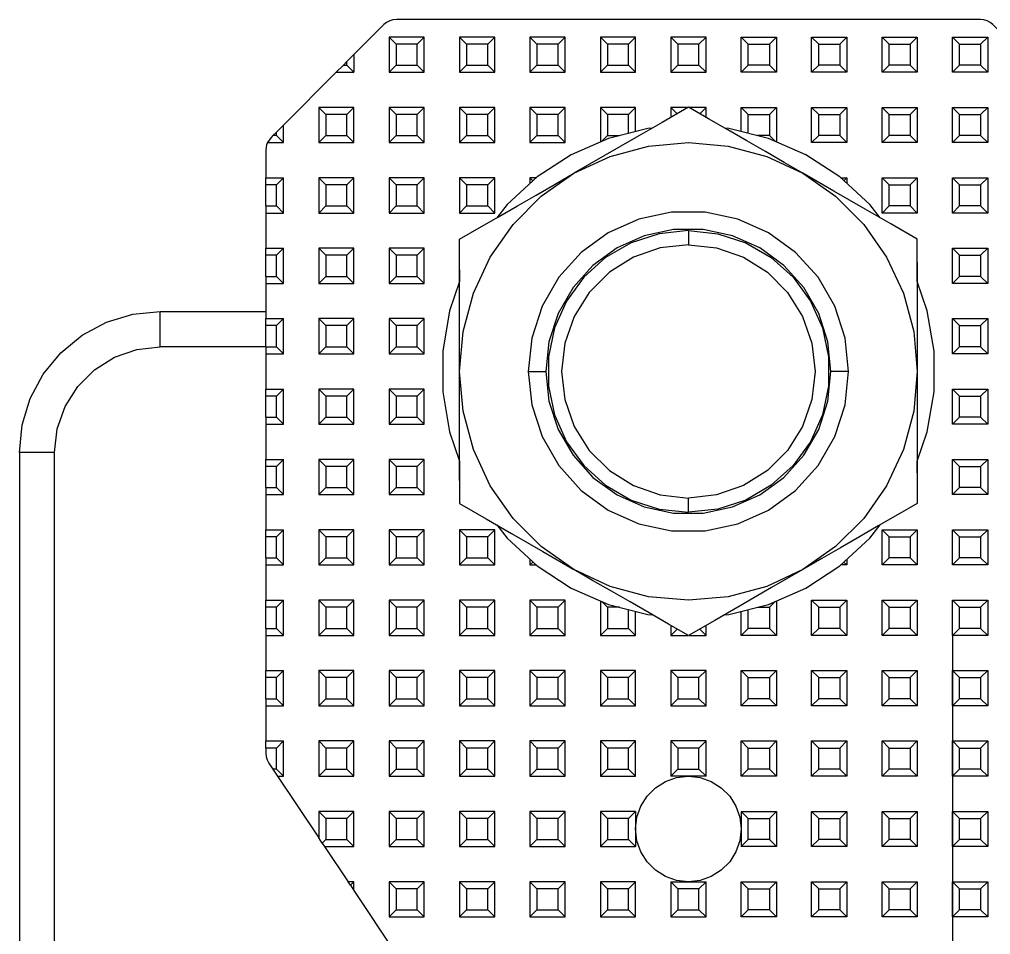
# Model space of a CAD drawing. Header units: millimetres. Extents: x 0 to 125, y 0 to 180.
# Drawn here: x 2.65 to 30.23, y 150.9 to 176.9 of the extents above; entities that cross this region are included whole.
import ezdxf

# ---------------------------------------------------------------- set-up
doc = ezdxf.new("R2010")
doc.units = ezdxf.units.MM

# ---------------------------------------------------------------- blocks, each defined once
blk = doc.blocks.new('CHINT_7200accf6e0c55f6a13e2ec68f27ea84_FACE_0')
at = {"color": 141, "linetype": 'Continuous', "true_color": 0x40d9ff}
for p, q in [((13.35, 176.2), (13.15, 176.4)), ((14.15, 176.4), (13.15, 176.4)), ((13.15, 176.4), (13.15, 175.4)), ((13.95, 176.2), (14.15, 176.4)), ((14.15, 175.4), (14.15, 176.4)), ((15.35, 176.2), (15.15, 176.4)), ((16.15, 176.4), (15.15, 176.4)), ((15.15, 176.4), (15.15, 175.4)), ((15.95, 176.2), (16.15, 176.4)), ((16.15, 175.4), (16.15, 176.4)), ((17.35, 176.2), (17.15, 176.4)), ((18.15, 176.4), (17.15, 176.4)), ((17.15, 176.4), (17.15, 175.4)), ((17.95, 176.2), (18.15, 176.4)), ((18.15, 175.4), (18.15, 176.4)), ((19.35, 176.2), (19.15, 176.4)), ((20.15, 176.4), (19.15, 176.4)), ((19.15, 176.4), (19.15, 175.4)), ((19.95, 176.2), (20.15, 176.4)), ((20.15, 175.4), (20.15, 176.4)), ((21.35, 176.2), (21.15, 176.4)), ((22.15, 176.4), (21.15, 176.4)), ((21.15, 176.4), (21.15, 175.4)), ((21.95, 176.2), (22.15, 176.4)), ((22.15, 175.4), (22.15, 176.4)), ((23.35, 176.2), (23.15, 176.4)), ((23.15, 175.4), (23.15, 176.4)), ((23.15, 176.4), (24.15, 176.4)), ((23.95, 176.2), (24.15, 176.4)), ((24.15, 176.4), (24.15, 175.4)), ((25.35, 176.2), (25.15, 176.4)), ((25.15, 175.4), (25.15, 176.4)), ((25.15, 176.4), (26.15, 176.4)), ((25.95, 176.2), (26.15, 176.4)), ((26.15, 176.4), (26.15, 175.4)), ((27.35, 176.2), (27.15, 176.4)), ((27.15, 175.4), (27.15, 176.4)), ((27.15, 176.4), (28.15, 176.4)), ((27.95, 176.2), (28.15, 176.4)), ((28.15, 176.4), (28.15, 175.4)), ((29.35, 176.2), (29.15, 176.4)), ((29.15, 175.4), (29.15, 176.4)), ((29.15, 176.4), (30.15, 176.4)), ((29.95, 176.2), (30.15, 176.4)), ((30.15, 176.4), (30.15, 175.4)), ((13.95, 176.2), (13.35, 176.2)), ((13.35, 176.2), (13.35, 175.6)), ((13.95, 175.6), (13.95, 176.2)), ((15.95, 176.2), (15.35, 176.2)), ((15.35, 176.2), (15.35, 175.6)), ((15.95, 175.6), (15.95, 176.2)), ((17.95, 176.2), (17.35, 176.2)), ((17.35, 176.2), (17.35, 175.6)), ((17.95, 175.6), (17.95, 176.2)), ((19.95, 176.2), (19.35, 176.2)), ((19.35, 176.2), (19.35, 175.6)), ((19.95, 175.6), (19.95, 176.2)), ((21.95, 176.2), (21.35, 176.2)), ((21.35, 176.2), (21.35, 175.6)), ((21.95, 175.6), (21.95, 176.2)), ((23.35, 175.6), (23.35, 176.2)), ((23.35, 176.2), (23.95, 176.2)), ((23.95, 176.2), (23.95, 175.6)), ((25.35, 175.6), (25.35, 176.2)), ((25.35, 176.2), (25.95, 176.2)), ((25.95, 176.2), (25.95, 175.6)), ((27.35, 175.6), (27.35, 176.2)), ((27.35, 176.2), (27.95, 176.2)), ((27.95, 176.2), (27.95, 175.6)), ((29.35, 175.6), (29.35, 176.2)), ((29.35, 176.2), (29.95, 176.2)), ((29.95, 176.2), (29.95, 175.6)), ((11.95, 175.7), (11.85, 175.6)), ((11.95, 175.6), (11.95, 175.7)), ((11.85, 175.6), (11.65, 175.4)), ((11.85, 175.6), (11.95, 175.6)), ((11.95, 175.6), (12.15, 175.4)), ((13.35, 175.6), (13.15, 175.4)), ((13.35, 175.6), (13.95, 175.6)), ((13.95, 175.6), (14.15, 175.4)), ((15.35, 175.6), (15.15, 175.4)), ((15.35, 175.6), (15.95, 175.6)), ((15.95, 175.6), (16.15, 175.4)), ((17.35, 175.6), (17.15, 175.4)), ((17.35, 175.6), (17.95, 175.6)), ((17.95, 175.6), (18.15, 175.4)), ((19.35, 175.6), (19.15, 175.4)), ((19.35, 175.6), (19.95, 175.6)), ((19.95, 175.6), (20.15, 175.4)), ((21.35, 175.6), (21.15, 175.4)), ((21.35, 175.6), (21.95, 175.6)), ((21.95, 175.6), (22.15, 175.4)), ((23.35, 175.6), (23.15, 175.4)), ((23.95, 175.6), (23.35, 175.6)), ((23.95, 175.6), (24.15, 175.4)), ((25.35, 175.6), (25.15, 175.4)), ((25.95, 175.6), (25.35, 175.6)), ((25.95, 175.6), (26.15, 175.4)), ((27.35, 175.6), (27.15, 175.4)), ((27.95, 175.6), (27.35, 175.6)), ((27.95, 175.6), (28.15, 175.4)), ((29.35, 175.6), (29.15, 175.4)), ((29.95, 175.6), (29.35, 175.6)), ((29.95, 175.6), (30.15, 175.4)), ((11.65, 175.4), (10.15, 173.9)), ((11.65, 175.4), (12.15, 175.4)), ((13.15, 175.4), (14.15, 175.4)), ((15.15, 175.4), (16.15, 175.4)), ((17.15, 175.4), (18.15, 175.4)), ((19.15, 175.4), (20.15, 175.4)), ((21.15, 175.4), (22.15, 175.4)), ((24.15, 175.4), (23.15, 175.4)), ((26.15, 175.4), (25.15, 175.4)), ((28.15, 175.4), (27.15, 175.4)), ((30.15, 175.4), (29.15, 175.4)), ((11.35, 174.2), (11.15, 174.4)), ((12.15, 174.4), (11.15, 174.4)), ((11.15, 174.4), (11.15, 173.4)), ((11.95, 174.2), (12.15, 174.4)), ((12.15, 173.4), (12.15, 174.4)), ((13.35, 174.2), (13.15, 174.4)), ((14.15, 174.4), (13.15, 174.4)), ((13.15, 174.4), (13.15, 173.4)), ((13.95, 174.2), (14.15, 174.4)), ((14.15, 173.4), (14.15, 174.4)), ((15.35, 174.2), (15.15, 174.4)), ((16.15, 174.4), (15.15, 174.4)), ((15.15, 174.4), (15.15, 173.4)), ((15.95, 174.2), (16.15, 174.4)), ((16.15, 173.4), (16.15, 174.4)), ((17.35, 174.2), (17.15, 174.4)), ((18.15, 174.4), (17.15, 174.4)), ((17.15, 174.4), (17.15, 173.4)), ((17.95, 174.2), (18.15, 174.4)), ((18.15, 173.4), (18.15, 174.4)), ((19.35, 174.2), (19.15, 174.4)), ((20.15, 174.4), (19.15, 174.4)), ((19.15, 174.4), (19.15, 173.421)), ((19.95, 174.2), (20.15, 174.4)), ((20.15, 173.716), (20.15, 174.4)), ((21.329, 174.221), (21.15, 174.4)), ((21.64, 174.4), (21.15, 174.4)), ((21.15, 174.4), (21.15, 174.117)), ((22.15, 174.4), (21.66, 174.4)), ((21.971, 174.221), (22.15, 174.4)), ((22.15, 174.117), (22.15, 174.4)), ((23.35, 174.2), (23.15, 174.4)), ((23.15, 173.716), (23.15, 174.4)), ((23.15, 174.4), (24.15, 174.4)), ((23.95, 174.2), (24.15, 174.4)), ((24.15, 174.4), (24.15, 173.421)), ((25.35, 174.2), (25.15, 174.4)), ((25.15, 173.4), (25.15, 174.4)), ((25.15, 174.4), (26.15, 174.4)), ((25.95, 174.2), (26.15, 174.4)), ((26.15, 174.4), (26.15, 173.4)), ((27.35, 174.2), (27.15, 174.4)), ((27.15, 173.4), (27.15, 174.4)), ((27.15, 174.4), (28.15, 174.4)), ((27.95, 174.2), (28.15, 174.4)), ((28.15, 174.4), (28.15, 173.4)), ((29.35, 174.2), (29.15, 174.4)), ((29.15, 173.4), (29.15, 174.4)), ((29.15, 174.4), (30.15, 174.4)), ((29.95, 174.2), (30.15, 174.4)), ((30.15, 174.4), (30.15, 173.4)), ((11.95, 174.2), (11.35, 174.2)), ((11.35, 174.2), (11.35, 173.6)), ((11.95, 173.6), (11.95, 174.2)), ((13.95, 174.2), (13.35, 174.2)), ((13.35, 174.2), (13.35, 173.6)), ((13.95, 173.6), (13.95, 174.2)), ((15.95, 174.2), (15.35, 174.2)), ((15.35, 174.2), (15.35, 173.6)), ((15.95, 173.6), (15.95, 174.2)), ((17.95, 174.2), (17.35, 174.2)), ((17.35, 174.2), (17.35, 173.6)), ((17.95, 173.6), (17.95, 174.2)), ((19.95, 174.2), (19.35, 174.2)), ((19.35, 174.2), (19.35, 173.6)), ((19.95, 173.666), (19.95, 174.2)), ((23.35, 173.666), (23.35, 174.2)), ((23.35, 174.2), (23.95, 174.2)), ((23.95, 174.2), (23.95, 173.6)), ((25.35, 173.6), (25.35, 174.2)), ((25.35, 174.2), (25.95, 174.2)), ((25.95, 174.2), (25.95, 173.6)), ((27.35, 173.6), (27.35, 174.2)), ((27.35, 174.2), (27.95, 174.2)), ((27.95, 174.2), (27.95, 173.6)), ((29.35, 173.6), (29.35, 174.2)), ((29.35, 174.2), (29.95, 174.2)), ((29.95, 174.2), (29.95, 173.6)), ((9.95, 173.7), (10.15, 173.9)), ((10.15, 173.4), (10.15, 173.9)), ((9.95, 173.6), (9.95, 173.7)), ((9.95, 173.6), (10.15, 173.4)), ((11.35, 173.6), (11.15, 173.4)), ((11.35, 173.6), (11.95, 173.6)), ((11.95, 173.6), (12.15, 173.4)), ((13.35, 173.6), (13.15, 173.4)), ((13.35, 173.6), (13.95, 173.6)), ((13.95, 173.6), (14.15, 173.4)), ((15.35, 173.6), (15.15, 173.4)), ((15.35, 173.6), (15.95, 173.6)), ((15.95, 173.6), (16.15, 173.4)), ((17.35, 173.6), (17.15, 173.4)), ((17.35, 173.6), (17.95, 173.6)), ((17.95, 173.6), (18.15, 173.4)), ((19.35, 173.6), (19.188, 173.438)), ((19.35, 173.6), (19.69, 173.6)), ((23.95, 173.6), (23.61, 173.6)), ((23.95, 173.6), (24.112, 173.438)), ((25.35, 173.6), (25.15, 173.4)), ((25.95, 173.6), (25.35, 173.6)), ((25.95, 173.6), (26.15, 173.4)), ((27.35, 173.6), (27.15, 173.4)), ((27.95, 173.6), (27.35, 173.6)), ((27.95, 173.6), (28.15, 173.4)), ((29.35, 173.6), (29.15, 173.4)), ((29.95, 173.6), (29.35, 173.6)), ((29.95, 173.6), (30.15, 173.4)), ((9.695, 173.4), (10.15, 173.4)), ((11.15, 173.4), (12.15, 173.4)), ((13.15, 173.4), (14.15, 173.4)), ((15.15, 173.4), (16.15, 173.4)), ((17.15, 173.4), (18.15, 173.4)), ((26.15, 173.4), (25.15, 173.4)), ((28.15, 173.4), (27.15, 173.4)), ((30.15, 173.4), (29.15, 173.4)), ((9.95, 172.2), (10.15, 172.4)), ((10.15, 171.4), (10.15, 172.4)), ((11.35, 172.2), (11.15, 172.4)), ((12.15, 172.4), (11.15, 172.4)), ((11.15, 172.4), (11.15, 171.4)), ((11.95, 172.2), (12.15, 172.4)), ((12.15, 171.4), (12.15, 172.4)), ((13.35, 172.2), (13.15, 172.4)), ((14.15, 172.4), (13.15, 172.4)), ((13.15, 172.4), (13.15, 171.4)), ((13.95, 172.2), (14.15, 172.4)), ((14.15, 171.4), (14.15, 172.4)), ((15.35, 172.2), (15.15, 172.4)), ((16.15, 172.4), (15.15, 172.4)), ((15.15, 172.4), (15.15, 171.4)), ((15.95, 172.2), (16.15, 172.4)), ((16.15, 171.4), (16.15, 172.4)), ((17.234, 172.316), (17.15, 172.4)), ((17.324, 172.4), (17.15, 172.4)), ((17.15, 172.4), (17.15, 172.239)), ((25.976, 172.4), (26.15, 172.4)), ((26.066, 172.316), (26.15, 172.4)), ((26.15, 172.4), (26.15, 172.239)), ((27.35, 172.2), (27.15, 172.4)), ((27.15, 171.4), (27.15, 172.4)), ((27.15, 172.4), (28.15, 172.4)), ((27.95, 172.2), (28.15, 172.4)), ((28.15, 172.4), (28.15, 171.4)), ((29.35, 172.2), (29.15, 172.4)), ((29.15, 171.4), (29.15, 172.4)), ((29.15, 172.4), (30.15, 172.4)), ((29.95, 172.2), (30.15, 172.4)), ((30.15, 172.4), (30.15, 171.4)), ((9.95, 172.2), (9.65, 172.2)), ((9.65, 171.6), (9.65, 172.2)), ((9.95, 171.6), (9.95, 172.2)), ((11.95, 172.2), (11.35, 172.2)), ((11.35, 172.2), (11.35, 171.6)), ((11.95, 171.6), (11.95, 172.2)), ((13.95, 172.2), (13.35, 172.2)), ((13.35, 172.2), (13.35, 171.6)), ((13.95, 171.6), (13.95, 172.2)), ((15.95, 172.2), (15.35, 172.2)), ((15.35, 172.2), (15.35, 171.6)), ((15.95, 171.6), (15.95, 172.2)), ((27.35, 171.6), (27.35, 172.2)), ((27.35, 172.2), (27.95, 172.2)), ((27.95, 172.2), (27.95, 171.6)), ((29.35, 171.6), (29.35, 172.2)), ((29.35, 172.2), (29.95, 172.2)), ((29.95, 172.2), (29.95, 171.6)), ((9.65, 171.6), (9.95, 171.6)), ((9.65, 171.6), (9.65, 171.4)), ((9.95, 171.6), (10.15, 171.4)), ((11.35, 171.6), (11.15, 171.4)), ((11.35, 171.6), (11.95, 171.6)), ((11.95, 171.6), (12.15, 171.4)), ((13.35, 171.6), (13.15, 171.4)), ((13.35, 171.6), (13.95, 171.6)), ((13.95, 171.6), (14.15, 171.4)), ((15.35, 171.6), (15.15, 171.4)), ((15.35, 171.6), (15.95, 171.6)), ((15.95, 171.6), (16.15, 171.4)), ((27.35, 171.6), (27.15, 171.4)), ((27.95, 171.6), (27.35, 171.6)), ((27.95, 171.6), (28.15, 171.4)), ((29.35, 171.6), (29.15, 171.4)), ((29.95, 171.6), (29.35, 171.6)), ((29.95, 171.6), (30.15, 171.4)), ((9.65, 171.4), (10.15, 171.4)), ((9.65, 171.4), (9.65, 170.4)), ((11.15, 171.4), (12.15, 171.4)), ((13.15, 171.4), (14.15, 171.4)), ((15.15, 171.4), (16.15, 171.4)), ((28.15, 171.4), (27.15, 171.4)), ((30.15, 171.4), (29.15, 171.4)), ((21.65, 170.9), (21.65, 170.5)), ((9.65, 170.2), (9.65, 170.4)), ((9.65, 170.4), (10.15, 170.4)), ((9.95, 170.2), (9.65, 170.2)), ((9.65, 169.6), (9.65, 170.2)), ((9.95, 170.2), (10.15, 170.4)), ((9.95, 169.6), (9.95, 170.2)), ((10.15, 169.4), (10.15, 170.4)), ((11.35, 170.2), (11.15, 170.4)), ((12.15, 170.4), (11.15, 170.4)), ((11.15, 170.4), (11.15, 169.4)), ((11.95, 170.2), (11.35, 170.2)), ((11.35, 170.2), (11.35, 169.6)), ((11.95, 170.2), (12.15, 170.4)), ((11.95, 169.6), (11.95, 170.2)), ((12.15, 169.4), (12.15, 170.4)), ((13.35, 170.2), (13.15, 170.4)), ((14.15, 170.4), (13.15, 170.4)), ((13.15, 170.4), (13.15, 169.4)), ((13.95, 170.2), (13.35, 170.2)), ((13.35, 170.2), (13.35, 169.6)), ((13.95, 170.2), (14.15, 170.4)), ((13.95, 169.6), (13.95, 170.2)), ((14.15, 169.4), (14.15, 170.4)), ((29.35, 170.2), (29.15, 170.4)), ((29.15, 169.4), (29.15, 170.4)), ((29.15, 170.4), (30.15, 170.4)), ((29.35, 169.6), (29.35, 170.2)), ((29.35, 170.2), (29.95, 170.2)), ((29.95, 170.2), (30.15, 170.4)), ((29.95, 170.2), (29.95, 169.6)), ((30.15, 170.4), (30.15, 169.4)), ((9.65, 169.6), (9.95, 169.6)), ((9.65, 169.6), (9.65, 169.4)), ((9.65, 169.4), (10.15, 169.4)), ((9.65, 169.4), (9.65, 168.4)), ((9.95, 169.6), (10.15, 169.4)), ((11.35, 169.6), (11.15, 169.4)), ((11.15, 169.4), (12.15, 169.4)), ((11.35, 169.6), (11.95, 169.6)), ((11.95, 169.6), (12.15, 169.4)), ((13.35, 169.6), (13.15, 169.4)), ((13.15, 169.4), (14.15, 169.4)), ((13.35, 169.6), (13.95, 169.6)), ((13.95, 169.6), (14.15, 169.4)), ((29.35, 169.6), (29.15, 169.4)), ((30.15, 169.4), (29.15, 169.4)), ((29.95, 169.6), (29.35, 169.6)), ((29.95, 169.6), (30.15, 169.4)), ((9.65, 168.2), (9.65, 168.4)), ((9.65, 168.4), (10.15, 168.4)), ((9.95, 168.2), (10.15, 168.4)), ((10.15, 167.4), (10.15, 168.4)), ((11.35, 168.2), (11.15, 168.4)), ((12.15, 168.4), (11.15, 168.4)), ((11.15, 168.4), (11.15, 167.4)), ((11.95, 168.2), (12.15, 168.4)), ((12.15, 167.4), (12.15, 168.4)), ((13.35, 168.2), (13.15, 168.4)), ((14.15, 168.4), (13.15, 168.4)), ((13.15, 168.4), (13.15, 167.4)), ((13.95, 168.2), (14.15, 168.4)), ((14.15, 167.4), (14.15, 168.4)), ((29.35, 168.2), (29.15, 168.4)), ((29.15, 167.4), (29.15, 168.4)), ((29.15, 168.4), (30.15, 168.4)), ((29.95, 168.2), (30.15, 168.4)), ((30.15, 168.4), (30.15, 167.4)), ((9.95, 168.2), (9.65, 168.2)), ((9.65, 167.6), (9.65, 168.2)), ((9.95, 167.6), (9.95, 168.2)), ((11.95, 168.2), (11.35, 168.2)), ((11.35, 168.2), (11.35, 167.6)), ((11.95, 167.6), (11.95, 168.2)), ((13.95, 168.2), (13.35, 168.2)), ((13.35, 168.2), (13.35, 167.6)), ((13.95, 167.6), (13.95, 168.2)), ((29.35, 167.6), (29.35, 168.2)), ((29.35, 168.2), (29.95, 168.2)), ((29.95, 168.2), (29.95, 167.6)), ((9.65, 167.6), (9.95, 167.6)), ((9.65, 167.6), (9.65, 167.4)), ((9.95, 167.6), (10.15, 167.4)), ((11.35, 167.6), (11.15, 167.4)), ((11.35, 167.6), (11.95, 167.6)), ((11.95, 167.6), (12.15, 167.4)), ((13.35, 167.6), (13.15, 167.4)), ((13.35, 167.6), (13.95, 167.6)), ((13.95, 167.6), (14.15, 167.4)), ((29.35, 167.6), (29.15, 167.4)), ((29.95, 167.6), (29.35, 167.6)), ((29.95, 167.6), (30.15, 167.4)), ((9.65, 167.4), (10.15, 167.4)), ((9.65, 167.4), (9.65, 166.4)), ((11.15, 167.4), (12.15, 167.4)), ((13.15, 167.4), (14.15, 167.4)), ((30.15, 167.4), (29.15, 167.4)), ((17.1, 166.9), (17.6, 166.9)), ((26.2, 166.9), (25.7, 166.9)), ((9.65, 166.2), (9.65, 166.4)), ((9.65, 166.4), (10.15, 166.4)), ((9.95, 166.2), (10.15, 166.4)), ((10.15, 165.4), (10.15, 166.4)), ((11.35, 166.2), (11.15, 166.4)), ((12.15, 166.4), (11.15, 166.4)), ((11.15, 166.4), (11.15, 165.4)), ((11.95, 166.2), (12.15, 166.4)), ((12.15, 165.4), (12.15, 166.4)), ((13.35, 166.2), (13.15, 166.4)), ((14.15, 166.4), (13.15, 166.4)), ((13.15, 166.4), (13.15, 165.4)), ((13.95, 166.2), (14.15, 166.4)), ((14.15, 165.4), (14.15, 166.4)), ((29.35, 166.2), (29.15, 166.4)), ((29.15, 165.4), (29.15, 166.4)), ((29.15, 166.4), (30.15, 166.4)), ((29.95, 166.2), (30.15, 166.4)), ((30.15, 166.4), (30.15, 165.4)), ((9.95, 166.2), (9.65, 166.2)), ((9.65, 165.6), (9.65, 166.2)), ((9.95, 165.6), (9.95, 166.2)), ((11.95, 166.2), (11.35, 166.2)), ((11.35, 166.2), (11.35, 165.6)), ((11.95, 165.6), (11.95, 166.2)), ((13.95, 166.2), (13.35, 166.2)), ((13.35, 166.2), (13.35, 165.6)), ((13.95, 165.6), (13.95, 166.2)), ((29.35, 165.6), (29.35, 166.2)), ((29.35, 166.2), (29.95, 166.2)), ((29.95, 166.2), (29.95, 165.6)), ((9.65, 165.6), (9.95, 165.6)), ((9.65, 165.6), (9.65, 165.4)), ((9.95, 165.6), (10.15, 165.4)), ((11.35, 165.6), (11.15, 165.4)), ((11.35, 165.6), (11.95, 165.6)), ((11.95, 165.6), (12.15, 165.4)), ((13.35, 165.6), (13.15, 165.4)), ((13.35, 165.6), (13.95, 165.6)), ((13.95, 165.6), (14.15, 165.4)), ((29.35, 165.6), (29.15, 165.4)), ((29.95, 165.6), (29.35, 165.6)), ((29.95, 165.6), (30.15, 165.4)), ((9.65, 165.4), (10.15, 165.4)), ((9.65, 165.4), (9.65, 164.4)), ((11.15, 165.4), (12.15, 165.4)), ((13.15, 165.4), (14.15, 165.4)), ((30.15, 165.4), (29.15, 165.4)), ((9.65, 164.2), (9.65, 164.4)), ((9.65, 164.4), (10.15, 164.4)), ((9.95, 164.2), (10.15, 164.4)), ((10.15, 163.4), (10.15, 164.4)), ((11.35, 164.2), (11.15, 164.4)), ((12.15, 164.4), (11.15, 164.4)), ((11.15, 164.4), (11.15, 163.4)), ((11.95, 164.2), (12.15, 164.4)), ((12.15, 163.4), (12.15, 164.4)), ((13.35, 164.2), (13.15, 164.4)), ((14.15, 164.4), (13.15, 164.4)), ((13.15, 164.4), (13.15, 163.4)), ((13.95, 164.2), (14.15, 164.4)), ((14.15, 163.4), (14.15, 164.4)), ((29.35, 164.2), (29.15, 164.4)), ((29.15, 163.4), (29.15, 164.4)), ((29.15, 164.4), (30.15, 164.4)), ((29.95, 164.2), (30.15, 164.4)), ((30.15, 164.4), (30.15, 163.4)), ((9.95, 164.2), (9.65, 164.2)), ((9.65, 163.6), (9.65, 164.2)), ((9.95, 163.6), (9.95, 164.2)), ((11.95, 164.2), (11.35, 164.2)), ((11.35, 164.2), (11.35, 163.6)), ((11.95, 163.6), (11.95, 164.2)), ((13.95, 164.2), (13.35, 164.2)), ((13.35, 164.2), (13.35, 163.6)), ((13.95, 163.6), (13.95, 164.2)), ((29.35, 163.6), (29.35, 164.2)), ((29.35, 164.2), (29.95, 164.2)), ((29.95, 164.2), (29.95, 163.6)), ((9.65, 163.6), (9.95, 163.6)), ((9.65, 163.6), (9.65, 163.4)), ((9.95, 163.6), (10.15, 163.4)), ((11.35, 163.6), (11.15, 163.4)), ((11.35, 163.6), (11.95, 163.6)), ((11.95, 163.6), (12.15, 163.4)), ((13.35, 163.6), (13.15, 163.4)), ((13.35, 163.6), (13.95, 163.6)), ((13.95, 163.6), (14.15, 163.4)), ((29.35, 163.6), (29.15, 163.4)), ((29.95, 163.6), (29.35, 163.6)), ((29.95, 163.6), (30.15, 163.4)), ((9.65, 163.4), (10.15, 163.4)), ((9.65, 163.4), (9.65, 162.4)), ((11.15, 163.4), (12.15, 163.4)), ((13.15, 163.4), (14.15, 163.4)), ((21.65, 162.9), (21.65, 163.3)), ((30.15, 163.4), (29.15, 163.4)), ((9.65, 162.2), (9.65, 162.4)), ((9.65, 162.4), (10.15, 162.4)), ((9.95, 162.2), (9.65, 162.2)), ((9.65, 161.6), (9.65, 162.2)), ((9.95, 162.2), (10.15, 162.4)), ((9.95, 161.6), (9.95, 162.2)), ((10.15, 161.4), (10.15, 162.4)), ((11.35, 162.2), (11.15, 162.4)), ((12.15, 162.4), (11.15, 162.4)), ((11.15, 162.4), (11.15, 161.4)), ((11.95, 162.2), (11.35, 162.2)), ((11.35, 162.2), (11.35, 161.6)), ((11.95, 162.2), (12.15, 162.4)), ((11.95, 161.6), (11.95, 162.2)), ((12.15, 161.4), (12.15, 162.4)), ((13.35, 162.2), (13.15, 162.4)), ((14.15, 162.4), (13.15, 162.4)), ((13.15, 162.4), (13.15, 161.4)), ((13.95, 162.2), (13.35, 162.2)), ((13.35, 162.2), (13.35, 161.6)), ((13.95, 162.2), (14.15, 162.4)), ((13.95, 161.6), (13.95, 162.2)), ((14.15, 161.4), (14.15, 162.4)), ((15.35, 162.2), (15.15, 162.4)), ((16.15, 162.4), (15.15, 162.4)), ((15.15, 162.4), (15.15, 161.4)), ((15.95, 162.2), (15.35, 162.2)), ((15.35, 162.2), (15.35, 161.6)), ((15.95, 162.2), (16.15, 162.4)), ((15.95, 161.6), (15.95, 162.2)), ((16.15, 161.4), (16.15, 162.4)), ((27.35, 162.2), (27.15, 162.4)), ((27.15, 161.4), (27.15, 162.4)), ((27.15, 162.4), (28.15, 162.4)), ((27.35, 161.6), (27.35, 162.2)), ((27.35, 162.2), (27.95, 162.2)), ((27.95, 162.2), (28.15, 162.4)), ((27.95, 162.2), (27.95, 161.6)), ((28.15, 162.4), (28.15, 161.4)), ((29.35, 162.2), (29.15, 162.4)), ((29.15, 161.4), (29.15, 162.4)), ((29.15, 162.4), (30.15, 162.4)), ((29.35, 161.6), (29.35, 162.2)), ((29.35, 162.2), (29.95, 162.2)), ((29.95, 162.2), (30.15, 162.4)), ((29.95, 162.2), (29.95, 161.6)), ((30.15, 162.4), (30.15, 161.4)), ((9.65, 161.6), (9.95, 161.6)), ((9.65, 161.6), (9.65, 161.4)), ((9.65, 161.4), (10.15, 161.4)), ((9.65, 161.4), (9.65, 160.4)), ((9.95, 161.6), (10.15, 161.4)), ((11.35, 161.6), (11.15, 161.4)), ((11.15, 161.4), (12.15, 161.4)), ((11.35, 161.6), (11.95, 161.6)), ((11.95, 161.6), (12.15, 161.4)), ((13.35, 161.6), (13.15, 161.4)), ((13.15, 161.4), (14.15, 161.4)), ((13.35, 161.6), (13.95, 161.6)), ((13.95, 161.6), (14.15, 161.4)), ((15.35, 161.6), (15.15, 161.4)), ((15.15, 161.4), (16.15, 161.4)), ((15.35, 161.6), (15.95, 161.6)), ((15.95, 161.6), (16.15, 161.4)), ((17.15, 161.561), (17.15, 161.4)), ((17.234, 161.484), (17.15, 161.4)), ((17.15, 161.4), (17.324, 161.4)), ((26.15, 161.4), (25.976, 161.4)), ((26.066, 161.484), (26.15, 161.4)), ((26.15, 161.561), (26.15, 161.4)), ((27.35, 161.6), (27.15, 161.4)), ((28.15, 161.4), (27.15, 161.4)), ((27.95, 161.6), (27.35, 161.6)), ((27.95, 161.6), (28.15, 161.4)), ((29.35, 161.6), (29.15, 161.4)), ((30.15, 161.4), (29.15, 161.4)), ((29.95, 161.6), (29.35, 161.6)), ((29.95, 161.6), (30.15, 161.4)), ((9.65, 160.2), (9.65, 160.4)), ((9.65, 160.4), (10.15, 160.4)), ((9.95, 160.2), (10.15, 160.4)), ((10.15, 159.4), (10.15, 160.4)), ((11.35, 160.2), (11.15, 160.4)), ((12.15, 160.4), (11.15, 160.4)), ((11.15, 160.4), (11.15, 159.4)), ((11.95, 160.2), (12.15, 160.4)), ((12.15, 159.4), (12.15, 160.4)), ((13.35, 160.2), (13.15, 160.4)), ((14.15, 160.4), (13.15, 160.4)), ((13.15, 160.4), (13.15, 159.4)), ((13.95, 160.2), (14.15, 160.4)), ((14.15, 159.4), (14.15, 160.4)), ((15.35, 160.2), (15.15, 160.4)), ((16.15, 160.4), (15.15, 160.4)), ((15.15, 160.4), (15.15, 159.4)), ((15.95, 160.2), (16.15, 160.4)), ((16.15, 159.4), (16.15, 160.4)), ((17.35, 160.2), (17.15, 160.4)), ((18.15, 160.4), (17.15, 160.4)), ((17.15, 160.4), (17.15, 159.4)), ((17.95, 160.2), (18.15, 160.4)), ((18.15, 159.4), (18.15, 160.4)), ((19.15, 160.379), (19.15, 159.4)), ((19.35, 160.2), (19.188, 160.362)), ((23.95, 160.2), (24.112, 160.362)), ((24.15, 160.379), (24.15, 159.4)), ((25.35, 160.2), (25.15, 160.4)), ((25.15, 159.4), (25.15, 160.4)), ((25.15, 160.4), (26.15, 160.4)), ((25.95, 160.2), (26.15, 160.4)), ((26.15, 160.4), (26.15, 159.4)), ((27.35, 160.2), (27.15, 160.4)), ((27.15, 159.4), (27.15, 160.4)), ((27.15, 160.4), (28.15, 160.4)), ((27.95, 160.2), (28.15, 160.4)), ((28.15, 160.4), (28.15, 159.4)), ((29.35, 160.2), (29.15, 160.4)), ((29.15, 159.4), (29.15, 160.4)), ((29.15, 160.4), (30.15, 160.4)), ((29.95, 160.2), (30.15, 160.4)), ((30.15, 160.4), (30.15, 159.4)), ((9.95, 160.2), (9.65, 160.2)), ((9.65, 159.6), (9.65, 160.2)), ((9.95, 159.6), (9.95, 160.2)), ((11.95, 160.2), (11.35, 160.2)), ((11.35, 160.2), (11.35, 159.6)), ((11.95, 159.6), (11.95, 160.2)), ((13.95, 160.2), (13.35, 160.2)), ((13.35, 160.2), (13.35, 159.6)), ((13.95, 159.6), (13.95, 160.2)), ((15.95, 160.2), (15.35, 160.2)), ((15.35, 160.2), (15.35, 159.6)), ((15.95, 159.6), (15.95, 160.2)), ((17.95, 160.2), (17.35, 160.2)), ((17.35, 160.2), (17.35, 159.6)), ((17.95, 159.6), (17.95, 160.2)), ((19.69, 160.2), (19.35, 160.2)), ((19.35, 160.2), (19.35, 159.6)), ((19.95, 159.6), (19.95, 160.134)), ((20.15, 159.4), (20.15, 160.084)), ((23.15, 159.4), (23.15, 160.084)), ((23.35, 159.6), (23.35, 160.134)), ((23.61, 160.2), (23.95, 160.2)), ((23.95, 160.2), (23.95, 159.6)), ((25.35, 159.6), (25.35, 160.2)), ((25.35, 160.2), (25.95, 160.2)), ((25.95, 160.2), (25.95, 159.6)), ((27.35, 159.6), (27.35, 160.2)), ((27.35, 160.2), (27.95, 160.2)), ((27.95, 160.2), (27.95, 159.6)), ((29.35, 159.6), (29.35, 160.2)), ((29.35, 160.2), (29.95, 160.2)), ((29.95, 160.2), (29.95, 159.6)), ((9.65, 159.6), (9.95, 159.6)), ((9.65, 159.6), (9.65, 159.4)), ((9.95, 159.6), (10.15, 159.4)), ((11.35, 159.6), (11.15, 159.4)), ((11.35, 159.6), (11.95, 159.6)), ((11.95, 159.6), (12.15, 159.4)), ((13.35, 159.6), (13.15, 159.4)), ((13.35, 159.6), (13.95, 159.6)), ((13.95, 159.6), (14.15, 159.4)), ((15.35, 159.6), (15.15, 159.4)), ((15.35, 159.6), (15.95, 159.6)), ((15.95, 159.6), (16.15, 159.4)), ((17.35, 159.6), (17.15, 159.4)), ((17.35, 159.6), (17.95, 159.6)), ((17.95, 159.6), (18.15, 159.4)), ((19.35, 159.6), (19.15, 159.4)), ((19.35, 159.6), (19.95, 159.6)), ((19.95, 159.6), (20.15, 159.4)), ((21.15, 159.683), (21.15, 159.4)), ((21.329, 159.579), (21.15, 159.4)), ((21.971, 159.579), (22.15, 159.4)), ((22.15, 159.4), (22.15, 159.683)), ((23.35, 159.6), (23.15, 159.4)), ((23.95, 159.6), (23.35, 159.6)), ((23.95, 159.6), (24.15, 159.4)), ((25.35, 159.6), (25.15, 159.4)), ((25.95, 159.6), (25.35, 159.6)), ((25.95, 159.6), (26.15, 159.4)), ((27.35, 159.6), (27.15, 159.4)), ((27.95, 159.6), (27.35, 159.6)), ((27.95, 159.6), (28.15, 159.4)), ((29.35, 159.6), (29.15, 159.4)), ((29.95, 159.6), (29.35, 159.6)), ((29.95, 159.6), (30.15, 159.4)), ((9.65, 159.4), (10.15, 159.4)), ((9.65, 159.4), (9.65, 158.4)), ((11.15, 159.4), (12.15, 159.4)), ((13.15, 159.4), (14.15, 159.4)), ((15.15, 159.4), (16.15, 159.4)), ((17.15, 159.4), (18.15, 159.4)), ((19.15, 159.4), (20.15, 159.4)), ((21.15, 159.4), (21.64, 159.4)), ((21.66, 159.4), (22.15, 159.4)), ((24.15, 159.4), (23.15, 159.4)), ((26.15, 159.4), (25.15, 159.4)), ((28.15, 159.4), (27.15, 159.4)), ((30.15, 159.4), (29.15, 159.4)), ((29.15, 159.4), (29.15, 144.3)), ((9.65, 158.2), (9.65, 158.4)), ((9.65, 158.4), (10.15, 158.4)), ((9.95, 158.2), (10.15, 158.4)), ((10.15, 157.4), (10.15, 158.4)), ((11.35, 158.2), (11.15, 158.4)), ((12.15, 158.4), (11.15, 158.4)), ((11.15, 158.4), (11.15, 157.4)), ((11.95, 158.2), (12.15, 158.4)), ((12.15, 157.4), (12.15, 158.4)), ((13.35, 158.2), (13.15, 158.4)), ((14.15, 158.4), (13.15, 158.4)), ((13.15, 158.4), (13.15, 157.4)), ((13.95, 158.2), (14.15, 158.4)), ((14.15, 157.4), (14.15, 158.4)), ((15.35, 158.2), (15.15, 158.4)), ((16.15, 158.4), (15.15, 158.4)), ((15.15, 158.4), (15.15, 157.4)), ((15.95, 158.2), (16.15, 158.4)), ((16.15, 157.4), (16.15, 158.4)), ((17.35, 158.2), (17.15, 158.4)), ((18.15, 158.4), (17.15, 158.4)), ((17.15, 158.4), (17.15, 157.4)), ((17.95, 158.2), (18.15, 158.4)), ((18.15, 157.4), (18.15, 158.4)), ((19.35, 158.2), (19.15, 158.4)), ((20.15, 158.4), (19.15, 158.4)), ((19.15, 158.4), (19.15, 157.4)), ((19.95, 158.2), (20.15, 158.4)), ((20.15, 157.4), (20.15, 158.4)), ((21.35, 158.2), (21.15, 158.4)), ((22.15, 158.4), (21.15, 158.4)), ((21.15, 158.4), (21.15, 157.4)), ((21.95, 158.2), (22.15, 158.4)), ((22.15, 157.4), (22.15, 158.4)), ((23.35, 158.2), (23.15, 158.4)), ((23.15, 157.4), (23.15, 158.4)), ((23.15, 158.4), (24.15, 158.4)), ((23.95, 158.2), (24.15, 158.4)), ((24.15, 158.4), (24.15, 157.4)), ((25.35, 158.2), (25.15, 158.4)), ((25.15, 157.4), (25.15, 158.4)), ((25.15, 158.4), (26.15, 158.4)), ((25.95, 158.2), (26.15, 158.4)), ((26.15, 158.4), (26.15, 157.4)), ((27.35, 158.2), (27.15, 158.4)), ((27.15, 157.4), (27.15, 158.4)), ((27.15, 158.4), (28.15, 158.4)), ((27.95, 158.2), (28.15, 158.4)), ((28.15, 158.4), (28.15, 157.4)), ((29.35, 158.2), (29.15, 158.4)), ((29.15, 157.4), (29.15, 158.4)), ((29.15, 158.4), (30.15, 158.4)), ((29.95, 158.2), (30.15, 158.4)), ((30.15, 158.4), (30.15, 157.4)), ((9.95, 158.2), (9.65, 158.2)), ((9.65, 157.6), (9.65, 158.2)), ((9.95, 157.6), (9.95, 158.2)), ((11.95, 158.2), (11.35, 158.2)), ((11.35, 158.2), (11.35, 157.6)), ((11.95, 157.6), (11.95, 158.2)), ((13.95, 158.2), (13.35, 158.2)), ((13.35, 158.2), (13.35, 157.6)), ((13.95, 157.6), (13.95, 158.2)), ((15.95, 158.2), (15.35, 158.2)), ((15.35, 158.2), (15.35, 157.6)), ((15.95, 157.6), (15.95, 158.2)), ((17.95, 158.2), (17.35, 158.2)), ((17.35, 158.2), (17.35, 157.6)), ((17.95, 157.6), (17.95, 158.2)), ((19.95, 158.2), (19.35, 158.2)), ((19.35, 158.2), (19.35, 157.6)), ((19.95, 157.6), (19.95, 158.2)), ((21.95, 158.2), (21.35, 158.2)), ((21.35, 158.2), (21.35, 157.6)), ((21.95, 157.6), (21.95, 158.2)), ((23.35, 157.6), (23.35, 158.2)), ((23.35, 158.2), (23.95, 158.2)), ((23.95, 158.2), (23.95, 157.6)), ((25.35, 157.6), (25.35, 158.2)), ((25.35, 158.2), (25.95, 158.2)), ((25.95, 158.2), (25.95, 157.6)), ((27.35, 157.6), (27.35, 158.2)), ((27.35, 158.2), (27.95, 158.2)), ((27.95, 158.2), (27.95, 157.6)), ((29.35, 157.6), (29.35, 158.2)), ((29.35, 158.2), (29.95, 158.2)), ((29.95, 158.2), (29.95, 157.6)), ((9.65, 157.6), (9.95, 157.6)), ((9.65, 157.6), (9.65, 157.4)), ((9.95, 157.6), (10.15, 157.4)), ((11.35, 157.6), (11.15, 157.4)), ((11.35, 157.6), (11.95, 157.6)), ((11.95, 157.6), (12.15, 157.4)), ((13.35, 157.6), (13.15, 157.4)), ((13.35, 157.6), (13.95, 157.6)), ((13.95, 157.6), (14.15, 157.4)), ((15.35, 157.6), (15.15, 157.4)), ((15.35, 157.6), (15.95, 157.6)), ((15.95, 157.6), (16.15, 157.4)), ((17.35, 157.6), (17.15, 157.4)), ((17.35, 157.6), (17.95, 157.6)), ((17.95, 157.6), (18.15, 157.4)), ((19.35, 157.6), (19.15, 157.4)), ((19.35, 157.6), (19.95, 157.6)), ((19.95, 157.6), (20.15, 157.4)), ((21.35, 157.6), (21.15, 157.4)), ((21.35, 157.6), (21.95, 157.6)), ((21.95, 157.6), (22.15, 157.4)), ((23.35, 157.6), (23.15, 157.4)), ((23.95, 157.6), (23.35, 157.6)), ((23.95, 157.6), (24.15, 157.4)), ((25.35, 157.6), (25.15, 157.4)), ((25.95, 157.6), (25.35, 157.6)), ((25.95, 157.6), (26.15, 157.4)), ((27.35, 157.6), (27.15, 157.4)), ((27.95, 157.6), (27.35, 157.6)), ((27.95, 157.6), (28.15, 157.4)), ((29.35, 157.6), (29.15, 157.4)), ((29.95, 157.6), (29.35, 157.6)), ((29.95, 157.6), (30.15, 157.4)), ((9.65, 157.4), (10.15, 157.4)), ((9.65, 157.4), (9.65, 156.4)), ((11.15, 157.4), (12.15, 157.4)), ((13.15, 157.4), (14.15, 157.4)), ((15.15, 157.4), (16.15, 157.4)), ((17.15, 157.4), (18.15, 157.4)), ((19.15, 157.4), (20.15, 157.4)), ((21.15, 157.4), (22.15, 157.4)), ((24.15, 157.4), (23.15, 157.4)), ((26.15, 157.4), (25.15, 157.4)), ((28.15, 157.4), (27.15, 157.4)), ((30.15, 157.4), (29.15, 157.4)), ((9.65, 156.4), (10.15, 156.4)), ((9.95, 156.2), (10.15, 156.4)), ((10.15, 155.4), (10.15, 156.4)), ((11.35, 156.2), (11.15, 156.4)), ((12.15, 156.4), (11.15, 156.4)), ((11.15, 156.4), (11.15, 155.4)), ((11.95, 156.2), (12.15, 156.4)), ((12.15, 155.4), (12.15, 156.4)), ((13.35, 156.2), (13.15, 156.4)), ((14.15, 156.4), (13.15, 156.4)), ((13.15, 156.4), (13.15, 155.4)), ((13.95, 156.2), (14.15, 156.4)), ((14.15, 155.4), (14.15, 156.4)), ((15.35, 156.2), (15.15, 156.4)), ((16.15, 156.4), (15.15, 156.4)), ((15.15, 156.4), (15.15, 155.4)), ((15.95, 156.2), (16.15, 156.4)), ((16.15, 155.4), (16.15, 156.4)), ((17.35, 156.2), (17.15, 156.4)), ((18.15, 156.4), (17.15, 156.4)), ((17.15, 156.4), (17.15, 155.4)), ((17.95, 156.2), (18.15, 156.4)), ((18.15, 155.4), (18.15, 156.4)), ((19.35, 156.2), (19.15, 156.4)), ((20.15, 156.4), (19.15, 156.4)), ((19.15, 156.4), (19.15, 155.4)), ((19.95, 156.2), (20.15, 156.4)), ((20.15, 155.4), (20.15, 156.4)), ((21.35, 156.2), (21.15, 156.4)), ((22.15, 156.4), (21.15, 156.4)), ((21.15, 156.4), (21.15, 155.4)), ((21.95, 156.2), (22.15, 156.4)), ((22.15, 155.4), (22.15, 156.4)), ((23.35, 156.2), (23.15, 156.4)), ((23.15, 155.4), (23.15, 156.4)), ((23.15, 156.4), (24.15, 156.4)), ((23.95, 156.2), (24.15, 156.4)), ((24.15, 156.4), (24.15, 155.4)), ((25.35, 156.2), (25.15, 156.4)), ((25.15, 155.4), (25.15, 156.4)), ((25.15, 156.4), (26.15, 156.4)), ((25.95, 156.2), (26.15, 156.4)), ((26.15, 156.4), (26.15, 155.4)), ((27.35, 156.2), (27.15, 156.4)), ((27.15, 155.4), (27.15, 156.4)), ((27.15, 156.4), (28.15, 156.4)), ((27.95, 156.2), (28.15, 156.4)), ((28.15, 156.4), (28.15, 155.4)), ((29.35, 156.2), (29.15, 156.4)), ((29.15, 155.4), (29.15, 156.4)), ((29.15, 156.4), (30.15, 156.4)), ((29.95, 156.2), (30.15, 156.4)), ((30.15, 156.4), (30.15, 155.4)), ((9.95, 155.6), (9.95, 156.2)), ((11.95, 156.2), (11.35, 156.2)), ((11.35, 156.2), (11.35, 155.6)), ((11.95, 155.6), (11.95, 156.2)), ((13.95, 156.2), (13.35, 156.2)), ((13.35, 156.2), (13.35, 155.6)), ((13.95, 155.6), (13.95, 156.2)), ((15.95, 156.2), (15.35, 156.2)), ((15.35, 156.2), (15.35, 155.6)), ((15.95, 155.6), (15.95, 156.2)), ((17.95, 156.2), (17.35, 156.2)), ((17.35, 156.2), (17.35, 155.6)), ((17.95, 155.6), (17.95, 156.2)), ((19.95, 156.2), (19.35, 156.2)), ((19.35, 156.2), (19.35, 155.6)), ((19.95, 155.6), (19.95, 156.2)), ((21.95, 156.2), (21.35, 156.2)), ((21.35, 156.2), (21.35, 155.6)), ((21.95, 155.6), (21.95, 156.2)), ((23.35, 156.2), (23.95, 156.2)), ((23.35, 155.6), (23.35, 156.2)), ((23.95, 156.2), (23.95, 155.6)), ((25.35, 156.2), (25.95, 156.2)), ((25.35, 155.6), (25.35, 156.2)), ((25.95, 156.2), (25.95, 155.6)), ((27.35, 156.2), (27.95, 156.2)), ((27.35, 155.6), (27.35, 156.2)), ((27.95, 156.2), (27.95, 155.6)), ((29.35, 156.2), (29.95, 156.2)), ((29.35, 155.6), (29.35, 156.2)), ((29.95, 156.2), (29.95, 155.6)), ((9.95, 155.6), (10.15, 155.4)), ((11.35, 155.6), (11.15, 155.4)), ((11.35, 155.6), (11.95, 155.6)), ((11.95, 155.6), (12.15, 155.4)), ((13.35, 155.6), (13.15, 155.4)), ((13.35, 155.6), (13.95, 155.6)), ((13.95, 155.6), (14.15, 155.4)), ((15.35, 155.6), (15.15, 155.4)), ((15.35, 155.6), (15.95, 155.6)), ((15.95, 155.6), (16.15, 155.4)), ((17.35, 155.6), (17.15, 155.4)), ((17.35, 155.6), (17.95, 155.6)), ((17.95, 155.6), (18.15, 155.4)), ((19.35, 155.6), (19.15, 155.4)), ((19.35, 155.6), (19.95, 155.6)), ((19.95, 155.6), (20.15, 155.4)), ((21.35, 155.6), (21.15, 155.4)), ((21.35, 155.6), (21.95, 155.6)), ((21.95, 155.6), (22.15, 155.4)), ((23.35, 155.6), (23.15, 155.4)), ((23.95, 155.6), (23.35, 155.6)), ((23.95, 155.6), (24.15, 155.4)), ((25.35, 155.6), (25.15, 155.4)), ((25.95, 155.6), (25.35, 155.6)), ((25.95, 155.6), (26.15, 155.4)), ((27.35, 155.6), (27.15, 155.4)), ((27.95, 155.6), (27.35, 155.6)), ((27.95, 155.6), (28.15, 155.4)), ((29.35, 155.6), (29.15, 155.4)), ((29.95, 155.6), (29.35, 155.6)), ((29.95, 155.6), (30.15, 155.4)), ((9.983, 155.4), (10.15, 155.4)), ((9.983, 155.4), (11.15, 153.65)), ((11.15, 155.4), (12.15, 155.4)), ((13.15, 155.4), (14.15, 155.4)), ((15.15, 155.4), (16.15, 155.4)), ((17.15, 155.4), (18.15, 155.4)), ((19.15, 155.4), (20.15, 155.4)), ((24.15, 155.4), (23.15, 155.4)), ((26.15, 155.4), (25.15, 155.4)), ((28.15, 155.4), (27.15, 155.4)), ((30.15, 155.4), (29.15, 155.4)), ((11.35, 154.2), (11.15, 154.4)), ((11.15, 154.4), (11.15, 153.65)), ((12.15, 154.4), (11.15, 154.4)), ((11.95, 154.2), (11.35, 154.2)), ((11.35, 154.2), (11.35, 153.6)), ((11.95, 154.2), (12.15, 154.4)), ((11.95, 153.6), (11.95, 154.2)), ((12.15, 153.4), (12.15, 154.4)), ((13.35, 154.2), (13.15, 154.4)), ((14.15, 154.4), (13.15, 154.4)), ((13.15, 154.4), (13.15, 153.4)), ((13.95, 154.2), (13.35, 154.2)), ((13.35, 154.2), (13.35, 153.6)), ((13.95, 154.2), (14.15, 154.4)), ((13.95, 153.6), (13.95, 154.2)), ((14.15, 153.4), (14.15, 154.4)), ((15.35, 154.2), (15.15, 154.4)), ((16.15, 154.4), (15.15, 154.4)), ((15.15, 154.4), (15.15, 153.4)), ((15.95, 154.2), (15.35, 154.2)), ((15.35, 154.2), (15.35, 153.6)), ((15.95, 154.2), (16.15, 154.4)), ((15.95, 153.6), (15.95, 154.2)), ((16.15, 153.4), (16.15, 154.4)), ((17.35, 154.2), (17.15, 154.4)), ((18.15, 154.4), (17.15, 154.4)), ((17.15, 154.4), (17.15, 153.4)), ((17.95, 154.2), (17.35, 154.2)), ((17.35, 154.2), (17.35, 153.6)), ((17.95, 154.2), (18.15, 154.4)), ((17.95, 153.6), (17.95, 154.2)), ((18.15, 153.4), (18.15, 154.4)), ((19.35, 154.2), (19.15, 154.4)), ((20.15, 154.4), (19.15, 154.4)), ((19.15, 154.4), (19.15, 153.4)), ((19.95, 154.2), (19.35, 154.2)), ((19.35, 154.2), (19.35, 153.6)), ((19.95, 154.2), (20.15, 154.4)), ((19.95, 153.6), (19.95, 154.2)), ((23.35, 154.2), (23.15, 154.4)), ((23.15, 154.4), (24.15, 154.4)), ((23.35, 154.2), (23.95, 154.2)), ((23.35, 153.6), (23.35, 154.2)), ((23.95, 154.2), (24.15, 154.4)), ((23.95, 154.2), (23.95, 153.6)), ((24.15, 154.4), (24.15, 153.4)), ((25.35, 154.2), (25.15, 154.4)), ((25.15, 153.4), (25.15, 154.4)), ((25.15, 154.4), (26.15, 154.4)), ((25.35, 153.6), (25.35, 154.2)), ((25.35, 154.2), (25.95, 154.2)), ((25.95, 154.2), (26.15, 154.4)), ((25.95, 154.2), (25.95, 153.6)), ((26.15, 154.4), (26.15, 153.4)), ((27.35, 154.2), (27.15, 154.4)), ((27.15, 153.4), (27.15, 154.4)), ((27.15, 154.4), (28.15, 154.4)), ((27.35, 153.6), (27.35, 154.2)), ((27.35, 154.2), (27.95, 154.2)), ((27.95, 154.2), (28.15, 154.4)), ((27.95, 154.2), (27.95, 153.6)), ((28.15, 154.4), (28.15, 153.4)), ((29.35, 154.2), (29.15, 154.4)), ((29.15, 153.4), (29.15, 154.4)), ((29.15, 154.4), (30.15, 154.4)), ((29.35, 153.6), (29.35, 154.2)), ((29.35, 154.2), (29.95, 154.2)), ((29.95, 154.2), (30.15, 154.4)), ((29.95, 154.2), (29.95, 153.6)), ((30.15, 154.4), (30.15, 153.4)), ((11.25, 153.5), (11.15, 153.65)), ((11.35, 153.6), (11.25, 153.5)), ((11.25, 153.5), (11.317, 153.4)), ((11.317, 153.4), (12.15, 153.4)), ((11.317, 153.4), (11.983, 152.4)), ((11.35, 153.6), (11.95, 153.6)), ((11.95, 153.6), (12.15, 153.4)), ((13.35, 153.6), (13.15, 153.4)), ((13.15, 153.4), (14.15, 153.4)), ((13.35, 153.6), (13.95, 153.6)), ((13.95, 153.6), (14.15, 153.4)), ((15.35, 153.6), (15.15, 153.4)), ((15.15, 153.4), (16.15, 153.4)), ((15.35, 153.6), (15.95, 153.6)), ((15.95, 153.6), (16.15, 153.4)), ((17.35, 153.6), (17.15, 153.4)), ((17.15, 153.4), (18.15, 153.4)), ((17.35, 153.6), (17.95, 153.6)), ((17.95, 153.6), (18.15, 153.4)), ((19.35, 153.6), (19.15, 153.4)), ((19.15, 153.4), (20.15, 153.4)), ((19.35, 153.6), (19.95, 153.6)), ((19.95, 153.6), (20.15, 153.4)), ((23.35, 153.6), (23.15, 153.4)), ((24.15, 153.4), (23.15, 153.4)), ((23.95, 153.6), (23.35, 153.6)), ((23.95, 153.6), (24.15, 153.4)), ((25.35, 153.6), (25.15, 153.4)), ((26.15, 153.4), (25.15, 153.4)), ((25.95, 153.6), (25.35, 153.6)), ((25.95, 153.6), (26.15, 153.4)), ((27.35, 153.6), (27.15, 153.4)), ((28.15, 153.4), (27.15, 153.4)), ((27.95, 153.6), (27.35, 153.6)), ((27.95, 153.6), (28.15, 153.4)), ((29.35, 153.6), (29.15, 153.4)), ((30.15, 153.4), (29.15, 153.4)), ((29.95, 153.6), (29.35, 153.6)), ((29.95, 153.6), (30.15, 153.4)), ((12.05, 152.3), (11.983, 152.4)), ((12.15, 152.4), (11.983, 152.4)), ((12.05, 152.3), (12.15, 152.4)), ((12.05, 152.3), (12.15, 152.15)), ((12.15, 152.15), (12.15, 152.4)), ((13.35, 152.2), (13.15, 152.4)), ((13.15, 152.4), (13.15, 151.4)), ((14.15, 152.4), (13.15, 152.4)), ((13.95, 152.2), (14.15, 152.4)), ((14.15, 151.4), (14.15, 152.4)), ((15.35, 152.2), (15.15, 152.4)), ((16.15, 152.4), (15.15, 152.4)), ((15.15, 152.4), (15.15, 151.4)), ((15.95, 152.2), (16.15, 152.4)), ((16.15, 151.4), (16.15, 152.4)), ((17.35, 152.2), (17.15, 152.4)), ((18.15, 152.4), (17.15, 152.4)), ((17.15, 152.4), (17.15, 151.4)), ((17.95, 152.2), (18.15, 152.4)), ((18.15, 151.4), (18.15, 152.4)), ((19.35, 152.2), (19.15, 152.4)), ((20.15, 152.4), (19.15, 152.4)), ((19.15, 152.4), (19.15, 151.4)), ((19.95, 152.2), (20.15, 152.4)), ((20.15, 151.4), (20.15, 152.4)), ((21.35, 152.2), (21.15, 152.4)), ((21.15, 152.4), (21.15, 151.4)), ((21.95, 152.2), (22.15, 152.4)), ((22.15, 151.4), (22.15, 152.4)), ((23.35, 152.2), (23.15, 152.4)), ((23.15, 151.4), (23.15, 152.4)), ((23.15, 152.4), (24.15, 152.4)), ((23.95, 152.2), (24.15, 152.4)), ((24.15, 152.4), (24.15, 151.4)), ((25.35, 152.2), (25.15, 152.4)), ((25.15, 151.4), (25.15, 152.4)), ((25.15, 152.4), (26.15, 152.4)), ((25.95, 152.2), (26.15, 152.4)), ((26.15, 152.4), (26.15, 151.4)), ((27.35, 152.2), (27.15, 152.4)), ((27.15, 151.4), (27.15, 152.4)), ((27.15, 152.4), (28.15, 152.4)), ((27.95, 152.2), (28.15, 152.4)), ((28.15, 152.4), (28.15, 151.4)), ((29.35, 152.2), (29.15, 152.4)), ((29.15, 151.4), (29.15, 152.4)), ((29.15, 152.4), (30.15, 152.4)), ((29.95, 152.2), (30.15, 152.4)), ((30.15, 152.4), (30.15, 151.4)), ((12.15, 152.15), (13.317, 150.4)), ((13.95, 152.2), (13.35, 152.2)), ((13.35, 152.2), (13.35, 151.6)), ((13.95, 151.6), (13.95, 152.2)), ((15.95, 152.2), (15.35, 152.2)), ((15.35, 152.2), (15.35, 151.6)), ((15.95, 151.6), (15.95, 152.2)), ((17.95, 152.2), (17.35, 152.2)), ((17.35, 152.2), (17.35, 151.6)), ((17.95, 151.6), (17.95, 152.2)), ((19.95, 152.2), (19.35, 152.2)), ((19.35, 152.2), (19.35, 151.6)), ((19.95, 151.6), (19.95, 152.2)), ((21.35, 152.2), (21.35, 151.6)), ((21.95, 152.2), (21.35, 152.2)), ((21.95, 151.6), (21.95, 152.2)), ((23.35, 151.6), (23.35, 152.2)), ((23.35, 152.2), (23.95, 152.2)), ((23.95, 152.2), (23.95, 151.6)), ((25.35, 151.6), (25.35, 152.2)), ((25.35, 152.2), (25.95, 152.2)), ((25.95, 152.2), (25.95, 151.6)), ((27.35, 151.6), (27.35, 152.2)), ((27.35, 152.2), (27.95, 152.2)), ((27.95, 152.2), (27.95, 151.6)), ((29.35, 151.6), (29.35, 152.2)), ((29.35, 152.2), (29.95, 152.2)), ((29.95, 152.2), (29.95, 151.6)), ((13.35, 151.6), (13.15, 151.4)), ((13.35, 151.6), (13.95, 151.6)), ((13.95, 151.6), (14.15, 151.4)), ((15.35, 151.6), (15.15, 151.4)), ((15.35, 151.6), (15.95, 151.6)), ((15.95, 151.6), (16.15, 151.4)), ((17.35, 151.6), (17.15, 151.4)), ((17.35, 151.6), (17.95, 151.6)), ((17.95, 151.6), (18.15, 151.4)), ((19.35, 151.6), (19.15, 151.4)), ((19.35, 151.6), (19.95, 151.6)), ((19.95, 151.6), (20.15, 151.4)), ((21.35, 151.6), (21.15, 151.4)), ((21.35, 151.6), (21.95, 151.6)), ((21.95, 151.6), (22.15, 151.4)), ((23.35, 151.6), (23.15, 151.4)), ((23.95, 151.6), (23.35, 151.6)), ((23.95, 151.6), (24.15, 151.4)), ((25.35, 151.6), (25.15, 151.4)), ((25.95, 151.6), (25.35, 151.6)), ((25.95, 151.6), (26.15, 151.4)), ((27.35, 151.6), (27.15, 151.4)), ((27.95, 151.6), (27.35, 151.6)), ((27.95, 151.6), (28.15, 151.4)), ((29.35, 151.6), (29.15, 151.4)), ((29.95, 151.6), (29.35, 151.6)), ((29.95, 151.6), (30.15, 151.4)), ((13.15, 151.4), (14.15, 151.4)), ((15.15, 151.4), (16.15, 151.4)), ((17.15, 151.4), (18.15, 151.4)), ((19.15, 151.4), (20.15, 151.4)), ((21.15, 151.4), (22.15, 151.4)), ((24.15, 151.4), (23.15, 151.4)), ((26.15, 151.4), (25.15, 151.4)), ((28.15, 151.4), (27.15, 151.4)), ((30.15, 151.4), (29.15, 151.4))]:
    blk.add_line(p, q, dxfattribs=at)
for points in [[(31.15, 175.9), (30.296, 176.754), (30.221, 176.816), (30.134, 176.862), (30.04, 176.89), (29.943, 176.9), (13.357, 176.9), (13.26, 176.89), (13.166, 176.862), (13.079, 176.816), (13.004, 176.754), (12.15, 175.9)], [(11.95, 175.7), (12.15, 175.9), (12.15, 175.4)], [(24.9, 172.529), (24.369, 172.836), (23.837, 173.143), (23.305, 173.45), (22.768, 173.76), (22.219, 174.077), (21.65, 174.406), (20.901, 173.973), (20.179, 173.556), (19.289, 173.042), (18.4, 172.529)], [(20.628, 173.815), (20.498, 173.805), (19.377, 173.521), (18.318, 173.056), (17.351, 172.424), (16.5, 171.641), (16.205, 171.262)], [(27.095, 171.262), (26.8, 171.641), (25.949, 172.424), (24.982, 173.056), (23.923, 173.521), (22.802, 173.805), (22.672, 173.815)], [(9.85, 173.6), (9.796, 173.546), (9.695, 173.4)], [(9.95, 173.6), (9.85, 173.6), (9.95, 173.7)], [(9.695, 173.4), (9.67, 173.333), (9.655, 173.264), (9.65, 173.193), (9.65, 172.4)], [(18.4, 172.529), (19.427, 173.008), (20.521, 173.301), (21.65, 173.4), (22.779, 173.301), (23.873, 173.008), (24.9, 172.529)], [(9.65, 172.2), (9.65, 172.4), (10.15, 172.4)], [(15.15, 169.782), (15.15, 170.653), (15.711, 170.977), (16.256, 171.291), (16.793, 171.601), (17.328, 171.91), (17.864, 172.22), (18.4, 172.529)], [(15.15, 166.9), (15.249, 168.029), (15.542, 169.123), (16.021, 170.15), (16.671, 171.078), (17.472, 171.879), (18.4, 172.529)], [(28.15, 169.996), (28.15, 170.653), (27.396, 171.088), (26.674, 171.505), (25.785, 172.018), (24.9, 172.529)], [(24.9, 172.529), (25.828, 171.879), (26.629, 171.078), (27.279, 170.15), (27.758, 169.123), (28.051, 168.029), (28.15, 166.9)], [(26.2, 166.9), (26.101, 167.846), (25.807, 168.751), (25.331, 169.574), (24.695, 170.281), (23.925, 170.84), (23.056, 171.227), (22.126, 171.425), (21.174, 171.425), (20.244, 171.227), (19.375, 170.84), (18.605, 170.281), (17.969, 169.574), (17.493, 168.751), (17.199, 167.846), (17.1, 166.9)], [(25.7, 166.9), (25.611, 167.742), (25.35, 168.547), (24.927, 169.281), (24.36, 169.91), (23.675, 170.407), (22.902, 170.752), (22.073, 170.928), (21.227, 170.928), (20.398, 170.752), (19.625, 170.407), (18.94, 169.91), (18.373, 169.281), (17.95, 168.547), (17.689, 167.742), (17.6, 166.9)], [(21.65, 170.9), (20.818, 170.813), (20.023, 170.554), (19.299, 170.136), (18.677, 169.577), (18.186, 168.9), (17.846, 168.136), (17.672, 167.318), (17.672, 166.482), (17.846, 165.664), (18.186, 164.9), (18.677, 164.223), (19.299, 163.664), (20.023, 163.246), (20.818, 162.987), (21.65, 162.9)], [(21.65, 170.9), (22.482, 170.813), (23.277, 170.554), (24.001, 170.136), (24.623, 169.577), (25.114, 168.9), (25.454, 168.136), (25.628, 167.318), (25.628, 166.482), (25.454, 165.664), (25.114, 164.9), (24.623, 164.223), (24.001, 163.664), (23.277, 163.246), (22.482, 162.987), (21.65, 162.9)], [(21.65, 170.5), (20.849, 170.41), (20.088, 170.143), (19.405, 169.715), (18.835, 169.145), (18.407, 168.462), (18.14, 167.701), (18.05, 166.9), (18.14, 166.099), (18.407, 165.338), (18.835, 164.655), (19.405, 164.085), (20.088, 163.657), (20.849, 163.39), (21.65, 163.3)], [(21.65, 170.5), (22.451, 170.41), (23.212, 170.143), (23.895, 169.715), (24.465, 169.145), (24.893, 168.462), (25.16, 167.701), (25.25, 166.9), (25.16, 166.099), (24.893, 165.338), (24.465, 164.655), (23.895, 164.085), (23.212, 163.657), (22.451, 163.39), (21.65, 163.3)], [(28.15, 164.018), (28.15, 164.349), (28.436, 165.182), (28.626, 166.322), (28.626, 167.478), (28.436, 168.618), (28.15, 169.451), (28.15, 169.996)], [(28.15, 169.996), (28.15, 169.362), (28.15, 168.742), (28.15, 168.127), (28.15, 167.513), (28.15, 166.9)], [(15.15, 169.782), (15.15, 169.451), (14.864, 168.618), (14.674, 167.478), (14.674, 166.322), (14.864, 165.182), (15.15, 164.349), (15.15, 163.804)], [(15.15, 166.9), (15.15, 167.922), (15.15, 168.948), (15.15, 169.782)], [(2.65, 164.6), (2.727, 165.38), (2.954, 166.131), (3.324, 166.822), (3.822, 167.428), (4.428, 167.926), (5.119, 168.296), (5.87, 168.523), (6.65, 168.6)], [(9.65, 167.6), (6.65, 167.6), (6.65, 168.6), (9.65, 168.6)], [(3.65, 164.6), (3.725, 165.268), (3.947, 165.902), (4.305, 166.47), (4.78, 166.945), (5.348, 167.303), (5.982, 167.525), (6.65, 167.6)], [(15.15, 163.804), (15.15, 164.438), (15.15, 165.058), (15.15, 165.673), (15.15, 166.287), (15.15, 166.9)], [(18.4, 161.271), (17.472, 161.921), (16.671, 162.722), (16.021, 163.65), (15.542, 164.677), (15.249, 165.771), (15.15, 166.9)], [(17.1, 166.9), (17.199, 165.954), (17.493, 165.049), (17.969, 164.226), (18.605, 163.519), (19.375, 162.96), (20.244, 162.573), (21.174, 162.375), (22.126, 162.375), (23.056, 162.573), (23.925, 162.96), (24.695, 163.519), (25.331, 164.226), (25.807, 165.049), (26.101, 165.954), (26.2, 166.9)], [(17.6, 166.9), (17.689, 166.058), (17.95, 165.253), (18.373, 164.519), (18.94, 163.89), (19.625, 163.393), (20.398, 163.048), (21.227, 162.872), (22.073, 162.872), (22.902, 163.048), (23.675, 163.393), (24.36, 163.89), (24.927, 164.519), (25.35, 165.253), (25.611, 166.058), (25.7, 166.9)], [(28.15, 166.9), (28.051, 165.771), (27.758, 164.677), (27.279, 163.65), (26.629, 162.722), (25.828, 161.921), (24.9, 161.271)], [(28.15, 166.9), (28.15, 165.878), (28.15, 164.852), (28.15, 164.018)], [(3.65, 143.536), (3.65, 164.6), (2.65, 164.6), (2.65, 141.3)], [(28.15, 164.018), (28.15, 163.147), (27.589, 162.823), (27.044, 162.509), (26.507, 162.199), (25.972, 161.89), (25.436, 161.58), (24.9, 161.271)], [(15.15, 163.804), (15.15, 163.147), (15.904, 162.712), (16.626, 162.295), (17.515, 161.782), (18.4, 161.271)], [(16.205, 162.538), (16.5, 162.159), (17.351, 161.376), (18.318, 160.744), (19.377, 160.279), (20.498, 159.995), (20.628, 159.985)], [(22.672, 159.985), (22.802, 159.995), (23.923, 160.279), (24.982, 160.744), (25.949, 161.376), (26.8, 162.159), (27.095, 162.538)], [(24.9, 161.271), (24.011, 160.758), (23.121, 160.244), (22.399, 159.827), (21.65, 159.394), (21.081, 159.723), (20.532, 160.04), (19.995, 160.35), (19.463, 160.657), (18.931, 160.964), (18.4, 161.271)], [(24.9, 161.271), (23.873, 160.792), (22.779, 160.499), (21.65, 160.4), (20.521, 160.499), (19.427, 160.792), (18.4, 161.271)], [(9.95, 156.2), (9.65, 156.2), (9.65, 156.4)], [(9.65, 156.2), (9.65, 156.051), (9.66, 155.954), (9.688, 155.86), (9.734, 155.774), (9.85, 155.6)], [(9.95, 155.6), (9.85, 155.6), (9.983, 155.4)], [(20.15, 153.9), (20.188, 154.234), (20.299, 154.551), (20.477, 154.835), (20.715, 155.073), (20.999, 155.251), (21.316, 155.362), (21.65, 155.4)], [(22.15, 155.4), (21.65, 155.4), (21.15, 155.4)], [(21.65, 155.4), (21.984, 155.362), (22.301, 155.251), (22.585, 155.073), (22.823, 154.835), (23.001, 154.551), (23.112, 154.234), (23.15, 153.9)], [(20.15, 154.4), (20.15, 153.9), (20.15, 153.4)], [(23.15, 154.4), (23.15, 153.9), (23.15, 153.4)], [(21.65, 152.4), (21.316, 152.438), (20.999, 152.549), (20.715, 152.727), (20.477, 152.965), (20.299, 153.249), (20.188, 153.566), (20.15, 153.9)], [(23.15, 153.9), (23.112, 153.566), (23.001, 153.249), (22.823, 152.965), (22.585, 152.727), (22.301, 152.549), (21.984, 152.438), (21.65, 152.4)], [(21.15, 152.4), (21.65, 152.4), (22.15, 152.4)]]:
    blk.add_lwpolyline(points, dxfattribs=at)
blk = doc.blocks.new('CHINT_7200accf6e0c55f6a13e2ec68f27ea84')
at = {"color": 141, "true_color": 0x40d9ff}
blk.add_blockref('CHINT_7200accf6e0c55f6a13e2ec68f27ea84_FACE_0', (0, 0), dxfattribs=at)

msp = doc.modelspace()

# ---------------------------------------------------------------- block references
at = {"color": 141, "true_color": 0x40d9ff}
msp.add_blockref('CHINT_7200accf6e0c55f6a13e2ec68f27ea84', (0, 0), dxfattribs=at)

doc.saveas('drawing.dxf')
